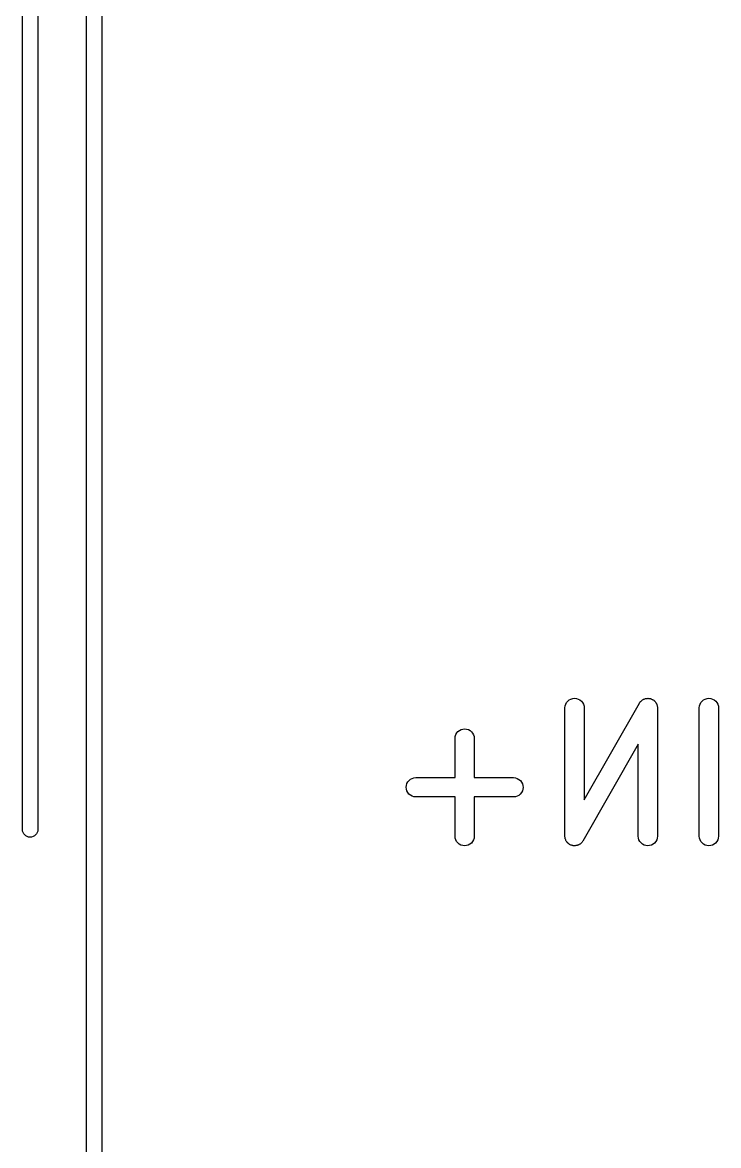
# Model space of a CAD drawing. Extents: x 37 to 98, y -173 to -16.
# Drawn here: x 37.44 to 42.87, y -118.46 to -109.71 of the extents above; entities that cross this region are included whole.
import ezdxf

# ---------------------------------------------------------------- set-up
doc = ezdxf.new("R2010")
doc.units = 0
doc.layers.add('BLACK', color=7, linetype='CONTINUOUS')

msp = doc.modelspace()

# ---------------------------------------------------------------- linework, layer by layer
at = {"layer": 'BLACK', "linetype": 'CONTINUOUS'}
for p, q in [((37.44, -116.003), (37.44, -15.9971)), ((37.56, -15.9971), (37.56, -116.003)), ((37.94, -121.747), (37.94, -92.7529)), ((38.06, -92.81), (38.06, -121.69)), ((41.6719, -115.037), (41.6763, -115.023)), ((41.6763, -115.023), (41.6834, -115.01)), ((41.6834, -115.01), (41.6928, -114.999)), ((41.6928, -114.999), (41.7042, -114.99)), ((41.7042, -114.99), (41.7171, -114.983)), ((41.7171, -114.983), (41.7312, -114.979)), ((41.7312, -114.979), (41.7458, -114.977)), ((41.7458, -114.977), (41.7603, -114.979)), ((41.7603, -114.979), (41.7743, -114.983)), ((41.7743, -114.983), (41.7872, -114.99)), ((41.7872, -114.99), (41.7985, -115)), ((41.7985, -115), (41.8077, -115.011)), ((41.8077, -115.011), (41.8146, -115.024)), ((41.8146, -115.024), (41.8188, -115.038)), ((41.8202, -115.77), (42.2515, -115.015)), ((42.2515, -115.015), (42.2521, -115.014)), ((42.2521, -115.014), (42.2536, -115.012)), ((42.2536, -115.012), (42.2548, -115.01)), ((42.2548, -115.01), (42.2579, -115.006)), ((42.2579, -115.006), (42.2607, -115.002)), ((42.2607, -115.002), (42.2626, -115.001)), ((42.2626, -115.001), (42.2642, -114.999)), ((42.2642, -114.999), (42.2679, -114.996)), ((42.2679, -114.996), (42.2715, -114.993)), ((42.2715, -114.993), (42.2736, -114.991)), ((42.2736, -114.991), (42.2756, -114.99)), ((42.2756, -114.99), (42.2799, -114.987)), ((42.2799, -114.987), (42.284, -114.985)), ((42.284, -114.985), (42.2863, -114.984)), ((42.2863, -114.984), (42.2886, -114.983)), ((42.2886, -114.983), (42.2932, -114.981)), ((42.2932, -114.981), (42.2977, -114.98)), ((42.2977, -114.98), (42.3002, -114.979)), ((42.3002, -114.979), (42.3026, -114.979)), ((42.3026, -114.979), (42.3074, -114.978)), ((42.3074, -114.978), (42.3121, -114.978)), ((42.3121, -114.978), (42.3147, -114.978)), ((42.3147, -114.978), (42.3172, -114.977)), ((42.3172, -114.977), (42.322, -114.978)), ((42.322, -114.978), (42.3268, -114.978)), ((42.3268, -114.978), (42.3292, -114.979)), ((42.3292, -114.979), (42.3317, -114.979)), ((42.3317, -114.979), (42.3363, -114.98)), ((42.3363, -114.98), (42.341, -114.981)), ((42.341, -114.981), (42.3433, -114.982)), ((42.3433, -114.982), (42.3457, -114.983)), ((42.3457, -114.983), (42.35, -114.986)), ((42.35, -114.986), (42.3543, -114.988)), ((42.3543, -114.988), (42.3564, -114.989)), ((42.3564, -114.989), (42.3586, -114.99)), ((42.3586, -114.99), (42.3623, -114.993)), ((42.3623, -114.993), (42.3662, -114.996)), ((42.3662, -114.996), (42.3679, -114.998)), ((42.3679, -114.998), (42.3699, -115)), ((42.3699, -115), (42.3729, -115.003)), ((42.3729, -115.003), (42.3762, -115.007)), ((42.3762, -115.007), (42.3775, -115.009)), ((42.3775, -115.009), (42.3791, -115.011)), ((42.3791, -115.011), (42.3814, -115.015)), ((42.3814, -115.015), (42.3839, -115.019)), ((42.3839, -115.019), (42.3848, -115.022)), ((42.3848, -115.022), (42.386, -115.024)), ((42.386, -115.024), (42.3874, -115.028)), ((42.3874, -115.028), (42.3891, -115.033)), ((42.7195, -115.037), (42.7239, -115.023)), ((42.7239, -115.023), (42.731, -115.01)), ((42.731, -115.01), (42.7404, -114.999)), ((42.7404, -114.999), (42.7518, -114.99)), ((42.7518, -114.99), (42.7648, -114.983)), ((42.7648, -114.983), (42.7788, -114.979)), ((42.7788, -114.979), (42.7934, -114.977)), ((42.7934, -114.977), (42.8079, -114.979)), ((42.8079, -114.979), (42.8219, -114.983)), ((42.8219, -114.983), (42.8348, -114.99)), ((42.8348, -114.99), (42.8461, -115)), ((42.8461, -115), (42.8553, -115.011)), ((42.8553, -115.011), (42.8622, -115.024)), ((42.8622, -115.024), (42.8664, -115.038)), ((41.6702, -115.051), (41.6719, -115.037)), ((41.6702, -115.052), (41.6702, -115.051)), ((41.6702, -116.052), (41.6702, -115.052)), ((41.8188, -115.038), (41.8202, -115.052)), ((41.8202, -115.052), (41.8202, -115.77)), ((42.3891, -115.033), (42.3895, -115.035)), ((42.3895, -115.035), (42.3902, -115.038)), ((42.3902, -115.038), (42.3907, -115.043)), ((42.3907, -115.043), (42.3915, -115.047)), ((42.3915, -115.047), (42.3914, -115.05)), ((42.3914, -115.05), (42.3917, -115.052)), ((42.3917, -115.052), (42.3917, -116.052)), ((42.7179, -115.051), (42.7195, -115.037)), ((42.7179, -115.052), (42.7179, -115.051)), ((42.7179, -116.052), (42.7179, -115.052)), ((42.8664, -115.038), (42.8679, -115.052)), ((42.8679, -115.052), (42.8679, -116.052)), ((40.8131, -115.289), (40.8147, -115.275)), ((40.8131, -115.29), (40.8131, -115.289)), ((40.8131, -115.596), (40.8131, -115.29)), ((40.8147, -115.275), (40.8192, -115.261)), ((40.8192, -115.261), (40.8262, -115.248)), ((40.8262, -115.248), (40.8356, -115.237)), ((40.8356, -115.237), (40.847, -115.228)), ((40.847, -115.228), (40.86, -115.221)), ((40.86, -115.221), (40.874, -115.217)), ((40.874, -115.217), (40.8886, -115.215)), ((40.8886, -115.215), (40.9032, -115.217)), ((40.9032, -115.217), (40.9172, -115.221)), ((40.9172, -115.221), (40.93, -115.228)), ((40.93, -115.228), (40.9413, -115.238)), ((40.9413, -115.238), (40.9506, -115.249)), ((40.9506, -115.249), (40.9574, -115.262)), ((40.9574, -115.262), (40.9617, -115.276)), ((40.9617, -115.276), (40.9631, -115.29)), ((40.9631, -115.29), (40.9631, -115.596)), ((42.2417, -115.335), (41.8104, -116.09)), ((42.2417, -116.052), (42.2417, -115.335)), ((40.4337, -115.656), (40.438, -115.642)), ((40.438, -115.642), (40.445, -115.629)), ((40.445, -115.629), (40.4543, -115.618)), ((40.4543, -115.618), (40.4656, -115.609)), ((40.4656, -115.609), (40.4786, -115.602)), ((40.4786, -115.602), (40.4926, -115.598)), ((40.4926, -115.598), (40.5071, -115.596)), ((40.5071, -115.596), (40.8131, -115.596)), ((40.9631, -115.596), (41.269, -115.596)), ((41.269, -115.596), (41.2701, -115.596)), ((41.2701, -115.596), (41.2846, -115.598)), ((41.2846, -115.598), (41.2986, -115.602)), ((41.2986, -115.602), (41.3114, -115.61)), ((41.3114, -115.61), (41.3226, -115.619)), ((41.3226, -115.619), (41.3318, -115.63)), ((41.3318, -115.63), (41.3386, -115.643)), ((41.3386, -115.643), (41.3427, -115.657)), ((40.4321, -115.671), (40.4337, -115.656)), ((40.4335, -115.685), (40.4321, -115.671)), ((40.4376, -115.7), (40.4335, -115.685)), ((40.4444, -115.712), (40.4376, -115.7)), ((40.4536, -115.724), (40.4444, -115.712)), ((40.4648, -115.733), (40.4536, -115.724)), ((41.3219, -115.725), (41.3106, -115.734)), ((41.3312, -115.713), (41.3219, -115.725)), ((41.3382, -115.7), (41.3312, -115.713)), ((41.3425, -115.687), (41.3382, -115.7)), ((41.344, -115.672), (41.3425, -115.687)), ((41.3427, -115.657), (41.344, -115.672)), ((40.4776, -115.74), (40.4648, -115.733)), ((40.4915, -115.745), (40.4776, -115.74)), ((40.5061, -115.746), (40.4915, -115.745)), ((40.5071, -115.746), (40.5061, -115.746)), ((40.8131, -115.746), (40.5071, -115.746)), ((40.8131, -116.052), (40.8131, -115.746)), ((41.269, -115.746), (40.9631, -115.746)), ((40.9631, -115.746), (40.9631, -116.052)), ((41.2836, -115.745), (41.269, -115.746)), ((41.2976, -115.741), (41.2836, -115.745)), ((41.3106, -115.734), (41.2976, -115.741)), ((37.4409, -116.012), (37.44, -116.003)), ((37.4443, -116.023), (37.4409, -116.012)), ((37.4499, -116.033), (37.4443, -116.023)), ((37.4574, -116.043), (37.4499, -116.033)), ((37.4665, -116.05), (37.4574, -116.043)), ((37.4769, -116.056), (37.4665, -116.05)), ((37.4882, -116.059), (37.4769, -116.056)), ((37.5, -116.06), (37.4882, -116.059)), ((37.5118, -116.059), (37.5, -116.06)), ((37.5231, -116.056), (37.5118, -116.059)), ((37.5335, -116.05), (37.5231, -116.056)), ((37.5426, -116.043), (37.5335, -116.05)), ((37.5501, -116.033), (37.5426, -116.043)), ((37.5557, -116.023), (37.5501, -116.033)), ((37.5591, -116.012), (37.5557, -116.023)), ((37.56, -116.003), (37.5591, -116.012)), ((40.8145, -116.067), (40.8131, -116.052)), ((40.8188, -116.081), (40.8145, -116.067)), ((40.8256, -116.094), (40.8188, -116.081)), ((40.9615, -116.068), (40.957, -116.082)), ((40.9631, -116.053), (40.9615, -116.068)), ((40.9631, -116.052), (40.9631, -116.053)), ((41.6705, -116.055), (41.6702, -116.052)), ((41.6704, -116.057), (41.6705, -116.055)), ((41.6712, -116.062), (41.6704, -116.057)), ((41.6717, -116.067), (41.6712, -116.062)), ((41.6724, -116.069), (41.6717, -116.067)), ((41.6728, -116.072), (41.6724, -116.069)), ((41.6745, -116.076), (41.6728, -116.072)), ((41.6759, -116.081), (41.6745, -116.076)), ((41.6771, -116.083), (41.6759, -116.081)), ((42.2431, -116.067), (42.2417, -116.052)), ((42.2473, -116.081), (42.2431, -116.067)), ((42.2542, -116.094), (42.2473, -116.081)), ((42.39, -116.068), (42.3856, -116.082)), ((42.3917, -116.053), (42.39, -116.068)), ((42.3917, -116.052), (42.3917, -116.053)), ((42.7193, -116.067), (42.7179, -116.052)), ((42.7235, -116.081), (42.7193, -116.067)), ((42.7304, -116.094), (42.7235, -116.081)), ((42.8662, -116.068), (42.8618, -116.082)), ((42.8678, -116.053), (42.8662, -116.068)), ((42.8679, -116.052), (42.8678, -116.053)), ((40.8349, -116.105), (40.8256, -116.094)), ((40.8462, -116.115), (40.8349, -116.105)), ((40.859, -116.122), (40.8462, -116.115)), ((40.873, -116.126), (40.859, -116.122)), ((40.8876, -116.127), (40.873, -116.126)), ((40.9021, -116.126), (40.8876, -116.127)), ((40.9162, -116.122), (40.9021, -116.126)), ((40.9292, -116.115), (40.9162, -116.122)), ((40.9406, -116.106), (40.9292, -116.115)), ((40.95, -116.095), (40.9406, -116.106)), ((40.957, -116.082), (40.95, -116.095)), ((41.678, -116.086), (41.6771, -116.083)), ((41.6805, -116.09), (41.678, -116.086)), ((41.6828, -116.094), (41.6805, -116.09)), ((41.6844, -116.096), (41.6828, -116.094)), ((41.6857, -116.098), (41.6844, -116.096)), ((41.689, -116.102), (41.6857, -116.098)), ((41.692, -116.105), (41.689, -116.102)), ((41.694, -116.107), (41.692, -116.105)), ((41.6957, -116.109), (41.694, -116.107)), ((41.6996, -116.111), (41.6957, -116.109)), ((41.7033, -116.115), (41.6996, -116.111)), ((41.7055, -116.116), (41.7033, -116.115)), ((41.7076, -116.117), (41.7055, -116.116)), ((41.7119, -116.119), (41.7076, -116.117)), ((41.7162, -116.122), (41.7119, -116.119)), ((41.7186, -116.122), (41.7162, -116.122)), ((41.7209, -116.123), (41.7186, -116.122)), ((41.7256, -116.124), (41.7209, -116.123)), ((41.7302, -116.126), (41.7256, -116.124)), ((41.7327, -116.126), (41.7302, -116.126)), ((41.7351, -116.127), (41.7327, -116.126)), ((41.7399, -116.127), (41.7351, -116.127)), ((41.7447, -116.127), (41.7399, -116.127)), ((41.7472, -116.127), (41.7447, -116.127)), ((41.7498, -116.127), (41.7472, -116.127)), ((41.7545, -116.126), (41.7498, -116.127)), ((41.7593, -116.126), (41.7545, -116.126)), ((41.7617, -116.125), (41.7593, -116.126)), ((41.7642, -116.125), (41.7617, -116.125)), ((41.7687, -116.123), (41.7642, -116.125)), ((41.7733, -116.122), (41.7687, -116.123)), ((41.7756, -116.121), (41.7733, -116.122)), ((41.7779, -116.12), (41.7756, -116.121)), ((41.782, -116.117), (41.7779, -116.12)), ((41.7863, -116.115), (41.782, -116.117)), ((41.7883, -116.114), (41.7863, -116.115)), ((41.7904, -116.112), (41.7883, -116.114)), ((41.794, -116.109), (41.7904, -116.112)), ((41.7977, -116.106), (41.794, -116.109)), ((41.7993, -116.104), (41.7977, -116.106)), ((41.8012, -116.102), (41.7993, -116.104)), ((41.804, -116.098), (41.8012, -116.102)), ((41.8071, -116.095), (41.804, -116.098)), ((41.8083, -116.093), (41.8071, -116.095)), ((41.8098, -116.09), (41.8083, -116.093)), ((41.8104, -116.09), (41.8098, -116.09)), ((42.2634, -116.105), (42.2542, -116.094)), ((42.2747, -116.115), (42.2634, -116.105)), ((42.2876, -116.122), (42.2747, -116.115)), ((42.3016, -116.126), (42.2876, -116.122)), ((42.3161, -116.127), (42.3016, -116.126)), ((42.3307, -116.126), (42.3161, -116.127)), ((42.3448, -116.122), (42.3307, -116.126)), ((42.3577, -116.115), (42.3448, -116.122)), ((42.3691, -116.106), (42.3577, -116.115)), ((42.3785, -116.095), (42.3691, -116.106)), ((42.3856, -116.082), (42.3785, -116.095)), ((42.7396, -116.105), (42.7304, -116.094)), ((42.7509, -116.115), (42.7396, -116.105)), ((42.7638, -116.122), (42.7509, -116.115)), ((42.7778, -116.126), (42.7638, -116.122)), ((42.7923, -116.127), (42.7778, -116.126)), ((42.8069, -116.126), (42.7923, -116.127)), ((42.821, -116.122), (42.8069, -116.126)), ((42.8339, -116.115), (42.821, -116.122)), ((42.8453, -116.106), (42.8339, -116.115)), ((42.8547, -116.095), (42.8453, -116.106)), ((42.8618, -116.082), (42.8547, -116.095))]:
    msp.add_line(p, q, dxfattribs=at)

doc.saveas('drawing.dxf')
